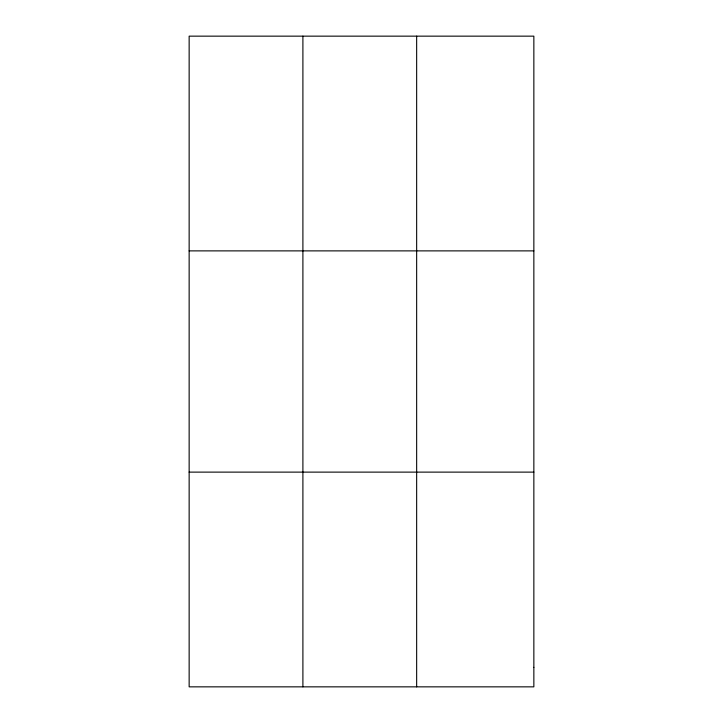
<?xml version="1.0" encoding="UTF-8"?>
<svg xmlns="http://www.w3.org/2000/svg" width="723" height="723" viewBox="0 0 723 723"><rect width="100%" height="100%" fill="white"/><g stroke="black" fill="none" stroke-linecap="round" stroke-linejoin="round"><path stroke-width="1.08" d="M302.901 36.15L302.901 686.85M416.656 36.15L416.656 686.85M189.146 250.881L533.854 250.881M189.146 472.119L533.854 472.119M533.854 667.329L533.854 686.85L189.146 686.85L189.146 36.15L533.854 36.15L533.854 667.329"/></g></svg>
